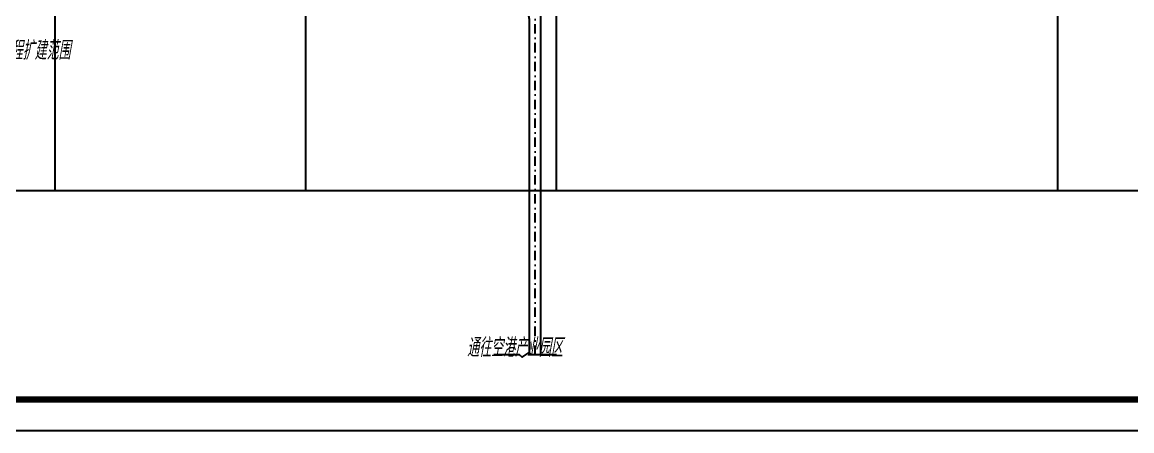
# Model space of a CAD drawing. Header units: millimetres. Extents: x -2699 to 2556, y 623 to 2108.
# Drawn here: x -1639 to -753, y 623 to 950 of the extents above; entities that cross this region are included whole.
import ezdxf

# ---------------------------------------------------------------- set-up
doc = ezdxf.new("R2010")
doc.units = ezdxf.units.MM
doc.linetypes.add('DASHDOT', pattern=[1, 0.5, -0.25, 0, -0.25])
for name, color, linetype in [('FGW', 8, 'Continuous'), ('HZ', 7, 'Continuous'), ('ROAD', 154, 'Continuous'), ('TU--LIMIT', 6, 'Continuous'), ('车道线', 1, 'DASHDOT')]:
    doc.layers.add(name, color=color, linetype=linetype)
doc.styles.add('ITALICT', font='italict.shx', dxfattribs={"width": 0.67, "bigfont": 'tssdchn.shx'})

msp = doc.modelspace()

# ---------------------------------------------------------------- linework, layer by layer
at = {"layer": 'FGW', "linetype": 'Continuous'}
for p, q in [((-1612.24, 814.8), (-1612.24, 1895.71)), ((-1412.24, 814.8), (-1412.24, 1895.71)), ((-1412.24, 814.8), (-1412.24, 1895.71)), ((-1212.24, 814.8), (-1212.24, 1895.71)), ((-812.24, 814.8), (-812.24, 1895.71)), ((2387.76, 814.8), (-2483.16, 814.8))]:
    msp.add_line(p, q, dxfattribs=at)
at = {"layer": 'ROAD'}
for p, q in [((-1224.74, 684.02), (-1224.74, 978.55)), ((-1233.74, 683.36), (-1233.74, 948.55))]:
    msp.add_line(p, q, dxfattribs=at)
msp.add_lwpolyline([(-1262.22, 684.01), (-1242.01, 684.01), (-1239.51, 681.88), (-1233.97, 685.71), (-1232.5, 684.02), (-1212.23, 684.02)], dxfattribs=at)
msp.add_lwpolyline([(-1262.22, 684.01), (-1242.01, 684.01), (-1239.51, 681.88), (-1233.97, 685.71), (-1232.5, 684.02), (-1212.23, 684.02)], dxfattribs=at)
msp.add_arc((-1263.74, 948.55), 30, 0, 90, dxfattribs=at)
at = {"layer": 'TU--LIMIT', "color": 6}
msp.add_lwpolyline([(2556.13, 623), (-2698.87, 623), (-2698.87, 2108), (2556.13, 2108)], close=True, dxfattribs=at)
at = {"layer": 'TU--LIMIT', "const_width": 5}
msp.add_lwpolyline([(-2573.87, 648), (2531.13, 648), (2531.13, 2083), (-2573.87, 2083)], close=True, dxfattribs=at)
at = {"layer": '车道线', "ltscale": 15}
msp.add_line((-1229.24, 683.79), (-1229.24, 983.05), dxfattribs=at)

# ---------------------------------------------------------------- texts
at = {"layer": 'HZ', "style": 'ITALICT', "width": 0.67}
msp.add_text('本期工程扩建范围', height=15, dxfattribs=at).set_placement((-1676.62, 919.49, 8.59))
at = {"layer": 'HZ', "color": 0, "style": 'ITALICT', "width": 0.67}
msp.add_text('通往空港产业园区', height=15, dxfattribs=at).set_placement((-1283.69, 682.05, -0.6))
msp.add_text('通往空港产业园区', height=15, dxfattribs=at).set_placement((-1283.69, 682.05, -0.6))

doc.saveas('drawing.dxf')
